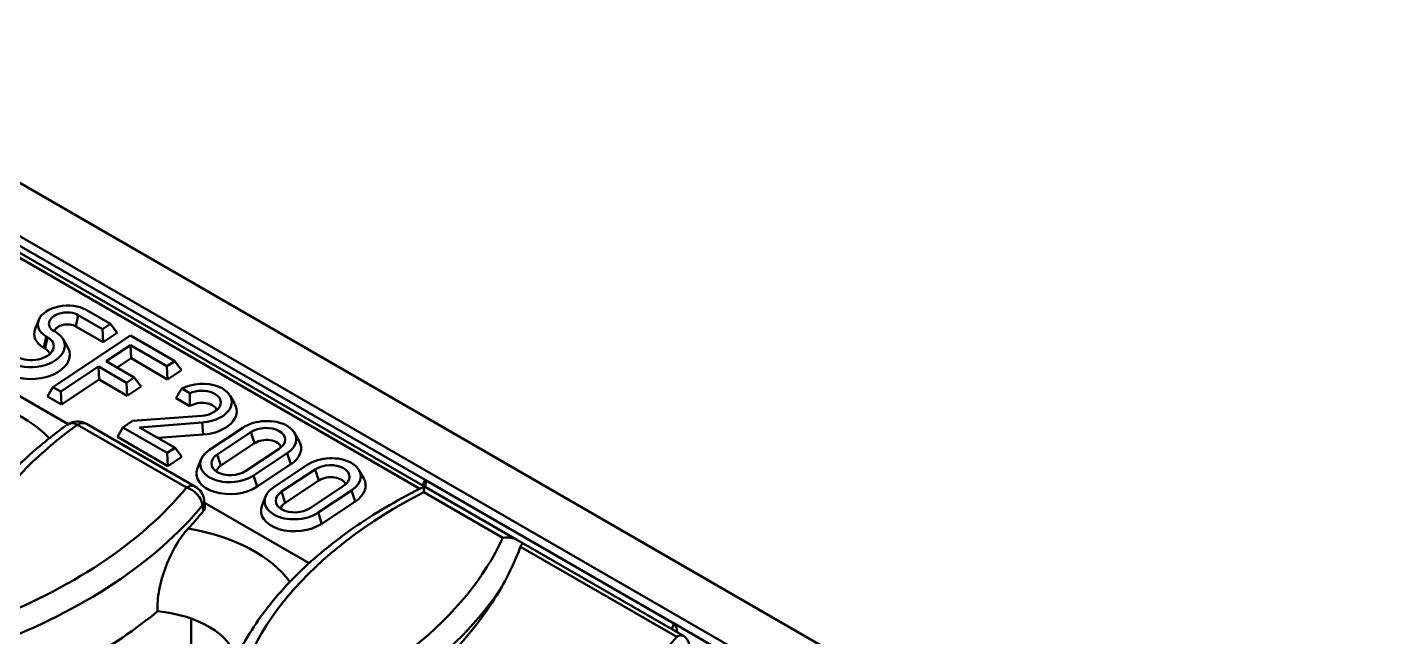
# Model space of a CAD drawing. Header units: millimetres. Extents: x 0 to 2774, y -40 to 1485.
# Drawn here: x 484.4 to 541.4, y 276.3 to 302 of the extents above; entities that cross this region are included whole.
import ezdxf

# ---------------------------------------------------------------- set-up
doc = ezdxf.new("R2010")
doc.units = ezdxf.units.MM
doc.header["$LTSCALE"] = 2.5
doc.layers.add('Sichtbar (ISO)', color=7, linetype='Continuous', lineweight=50)
doc.layers.add('Sichtbar schmal (ISO)', color=7, linetype='Continuous', lineweight=50)

msp = doc.modelspace()

# ---------------------------------------------------------------- linework, layer by layer
at = {"layer": 'Sichtbar (ISO)'}
for p, q in [((541.373, 262.318), (364.597, 364.38)), ((457.5, 307.792), (501.082, 282.63)), ((484.853, 289.643), (484.703, 289.271)), ((487.538, 289.258), (486.517, 289.847)), ((486.848, 290.067), (487.869, 289.478)), ((485.497, 289.17), (485.556, 289.136)), ((487.565, 288.707), (486.415, 289.37)), ((487.869, 289.478), (487.538, 289.258)), ((487.565, 288.707), (487.538, 289.258)), ((488.152, 289.097), (487.565, 288.707)), ((488.152, 289.097), (487.869, 289.478)), ((485.123, 288.439), (485.064, 288.473)), ((485.225, 288.916), (485.166, 288.95)), ((485.446, 286.819), (488.715, 288.989)), ((485.88, 288.828), (486.079, 288.48)), ((488.716, 288.578), (487.696, 287.9)), ((488.715, 288.989), (490.579, 287.913)), ((490.248, 287.693), (488.716, 288.578)), ((488.743, 288.027), (488.716, 288.578)), ((486.087, 285.257), (481.161, 288.1)), ((487.696, 287.9), (488.874, 287.22)), ((488.743, 288.027), (488.154, 287.635)), ((490.275, 287.142), (488.743, 288.027)), ((490.579, 287.913), (490.248, 287.693)), ((490.863, 287.532), (490.579, 287.913)), ((487.365, 287.68), (485.778, 286.627)), ((488.543, 287), (487.365, 287.68)), ((487.392, 287.129), (487.365, 287.68)), ((490.275, 287.142), (490.248, 287.693)), ((490.863, 287.532), (490.275, 287.142)), ((485.216, 286.416), (485.446, 286.819)), ((485.778, 286.627), (485.446, 286.819)), ((487.392, 287.129), (485.805, 286.076)), ((488.57, 286.449), (487.392, 287.129)), ((488.874, 287.22), (488.543, 287)), ((488.57, 286.449), (488.543, 287)), ((489.158, 286.839), (488.57, 286.449)), ((489.158, 286.839), (488.874, 287.22)), ((485.805, 286.076), (485.216, 286.416)), ((485.805, 286.076), (485.778, 286.627)), ((491.219, 286.013), (490.63, 286.354)), ((491.206, 286.557), (490.869, 286.751)), ((492.908, 286.452), (493.106, 286.104)), ((486.858, 285.269), (491.444, 282.621)), ((488.162, 284.715), (488.393, 285.117)), ((488.393, 285.117), (488.803, 285.39)), ((490.257, 284.041), (488.393, 285.117)), ((488.803, 285.39), (491.711, 285.61)), ((491.736, 285.32), (489.098, 285.121)), ((489.098, 285.121), (490.588, 284.261)), ((492.033, 284.17), (493.443, 285.106)), ((490.283, 283.49), (488.162, 284.715)), ((491.773, 284.816), (489.875, 284.673)), ((492.364, 283.978), (493.775, 284.914)), ((495.619, 284.887), (495.817, 284.539)), ((490.588, 284.261), (490.257, 284.041)), ((490.283, 283.49), (490.257, 284.041)), ((490.871, 283.88), (490.588, 284.261)), ((493.93, 284.448), (492.52, 283.512)), ((494.975, 284.222), (493.565, 283.285)), ((495.307, 284.03), (493.896, 283.094)), ((490.871, 283.88), (490.283, 283.49)), ((491.689, 283.78), (491.539, 283.409)), ((495.462, 283.564), (494.052, 282.627)), ((494.743, 282.605), (496.153, 283.541)), ((495.075, 282.413), (496.485, 283.35)), ((496.64, 282.883), (495.23, 281.947)), ((498.329, 283.322), (498.528, 282.974)), ((501.121, 282.904), (511.622, 276.842)), ((511.579, 276.861), (501.156, 282.879)), ((494.4, 282.215), (494.25, 281.844)), ((497.685, 282.657), (496.275, 281.72)), ((498.017, 282.465), (496.607, 281.529)), ((501.039, 282.73), (501.027, 282.662)), ((504.968, 280.386), (501.082, 282.63)), ((491.847, 281.804), (491.812, 282.069)), ((496.229, 279.401), (491.829, 281.941)), ((498.172, 281.999), (496.762, 281.062)), ((505.261, 280.217), (504.968, 280.386)), ((505.261, 280.217), (511.979, 276.339))]:
    msp.add_line(p, q, dxfattribs=at)
for centre, radius, start, end in [((486.483, 284.62), 0.75, 60, 125.7493), ((491.069, 281.972), 0.75, 7.4518, 60), ((511.729, 275.906), 0.5, 7.7044, 60)]:
    msp.add_arc(centre, radius, start, end, dxfattribs=at)
for centre, major_axis, ratio, start_param, end_param in [((486.007, 289.509), (-1.19, -0.08), 0.618949, 3.886612, 7.028205), ((486.007, 289.509), (-0.722, -0.049), 0.618949, 3.886612, 7.028205), ((484.597, 288.499), (1.357, 0.092), 0.618949, 3.886612, 7.028205), ((486.034, 289.117), (-1.372, -0.093), 0.618949, 5.992277, 7.028205), ((486.034, 289.117), (-0.54, -0.037), 0.618949, 3.886612, 6.029993), ((484.623, 288.107), (1.538, 0.104), 0.618949, 3.886612, 6.574093), ((484.597, 288.499), (0.888, 0.06), 0.618949, 3.886612, 7.028205), ((484.623, 288.107), (0.707, 0.048), 0.618949, 0.124527, 0.74502), ((491.664, 286.133), (1.315, 0.089), 0.618949, 4.725363, 8.460484), ((491.664, 286.133), (0.847, 0.057), 0.618949, 4.725363, 8.382883), ((491.691, 285.741), (0.665, 0.045), 0.618949, 0.150462, 2.315816), ((491.691, 285.741), (1.497, 0.101), 0.618949, 4.725363, 6.574093), ((494.375, 284.568), (1.315, 0.089), 0.618949, 5.457409, 8.599001), ((494.375, 284.568), (0.847, 0.057), 0.618949, 5.457409, 8.599001), ((494.401, 284.176), (0.665, 0.045), 0.618949, 0.150462, 2.315816), ((494.401, 284.176), (1.497, 0.101), 0.618949, 5.457409, 6.574093), ((492.965, 283.632), (-1.315, -0.089), 0.618949, 5.457409, 8.599001), ((492.965, 283.632), (-0.847, -0.057), 0.618949, 5.457409, 8.599001), ((497.085, 283.003), (1.315, 0.089), 0.618949, 5.457409, 8.599001), ((492.991, 283.24), (-1.497, -0.101), 0.618949, 5.992277, 8.599001), ((492.991, 283.24), (-0.665, -0.045), 0.618949, 5.457409, 6.132723), ((497.085, 283.003), (0.847, 0.057), 0.618949, 5.457409, 8.599001), ((497.112, 282.611), (0.665, 0.045), 0.618949, 0.150462, 2.315816), ((497.112, 282.611), (1.497, 0.101), 0.618949, 5.457409, 6.574093), ((501.204, 282.212), (-0.075, 0.694), 0.24051, 0.045462, 0.702195), ((501.337, 282.989), (-0.253, -0.011), 0.591693, 0.530365, 0.74992), ((495.675, 282.067), (-1.315, -0.089), 0.618949, 5.457409, 8.599001), ((495.675, 282.067), (-0.847, -0.057), 0.618949, 5.457409, 8.599001), ((495.702, 281.675), (-1.497, -0.101), 0.618949, 5.992277, 8.599001), ((495.702, 281.675), (-0.665, -0.045), 0.618949, 5.457409, 6.132723), ((469.266, 287.714), (-24.887, 0), 0.57735, 2.644528, 2.701056), ((480.936, 282.727), (-24.905, -1.753), 0.618802, 2.566876, 2.746118), ((469.266, 285.673), (-25.106, 0), 0.57735, 2.150508, 2.532118), ((489.185, 275.099), (4, 0), 0.57735, 0.126759, 1.403206), ((511.769, 276.966), (-0.26, -0.01), 0.560932, 0.728066, 0.947621), ((511.539, 276.245), (0.018, 0.643), 0.283413, 5.114808, 5.911391)]:
    msp.add_ellipse(centre, major_axis=major_axis, ratio=ratio, start_param=start_param, end_param=end_param, dxfattribs=at)
for points in [[(490.63, 286.354), (490.753, 286.569), (490.869, 286.751)], [(491.219, 286.013), (491.207, 286.259), (491.206, 286.557)]]:
    msp.add_open_spline(points, degree=2, dxfattribs=at)
for points, knots in [([(486.044, 285.228), (485.403, 284.766), (484.808, 284.28), (483.72, 283.263), (483.228, 282.733), (482.355, 281.635), (481.975, 281.068), (481.334, 279.903), (481.074, 279.305), (480.68, 278.09), (480.547, 277.472), (480.481, 276.851)], [3.2510244, 3.2510244, 3.2510244, 3.2510244, 3.373837, 3.373837, 3.4966496, 3.4966496, 3.6194622, 3.6194622, 3.7422748, 3.7422748, 3.8650875, 3.8650875, 3.8650875, 3.8650875]), ([(501.081, 282.63), (500.073, 282.132), (499.13, 281.586), (497.4, 280.408), (496.613, 279.777), (495.216, 278.44), (494.606, 277.735), (493.581, 276.265), (493.167, 275.5), (492.553, 273.931), (492.353, 273.126), (492.266, 272.315)], [3.0633195, 3.0633195, 3.0633195, 3.0633195, 3.2236731, 3.2236731, 3.3840267, 3.3840267, 3.5443803, 3.5443803, 3.7047339, 3.7047339, 3.8650875, 3.8650875, 3.8650875, 3.8650875]), ([(501.057, 282.39), (501.057, 282.391), (501.058, 282.392), (501.061, 282.469), (501.066, 282.531), (501.074, 282.611), (501.079, 282.632), (501.082, 282.63)], [-0.1532229, -0.1532229, -0.1532229, -0.1532229, -0.1526671, -0.1526671, -0.0728365, -0.0728365, 0, 0, 0, 0]), ([(491.847, 281.804), (491.848, 281.794), (491.849, 281.784), (491.849, 281.742), (491.843, 281.71), (491.819, 281.647), (491.801, 281.616), (491.778, 281.587)], [0.10645279, 0.10645279, 0.10645279, 0.10645279, 0.11686309, 0.11686309, 0.15025131, 0.15025131, 0.18366826, 0.18366826, 0.18366826, 0.18366826]), ([(491.142, 280.863), (490.975, 280.684), (490.806, 280.455), (490.48, 279.906), (490.325, 279.585), (490.079, 278.93), (489.984, 278.603), (489.865, 277.964), (489.84, 277.659), (489.852, 277.376)], [-0.8301106, -0.8301106, -0.8301106, -0.8301106, -0.6194532, -0.6194532, -0.3978806, -0.3978806, -0.1955026, -0.1955026, 0, 0, 0, 0]), ([(504.968, 280.386), (504.89, 280.432), (504.798, 280.461), (504.599, 280.491), (504.491, 280.49), (504.382, 280.473), (504.381, 280.473), (504.38, 280.472)], [-0.1321271, -0.1321271, -0.1321271, -0.1321271, -0.0672617, -0.0672617, 0, 0, 0.0006277, 0.0006277, 0.0006277, 0.0006277]), ([(504.336, 278.408), (504.507, 278.703), (504.664, 279.008), (504.924, 279.574), (505.03, 279.833), (505.124, 280.095)], [0.1874058, 0.1874058, 0.1874058, 0.1874058, 0.475702, 0.475702, 0.7125474, 0.7125474, 0.7125474, 0.7125474]), ([(505.124, 280.095), (505.135, 280.126), (505.148, 280.152), (505.18, 280.198), (505.2, 280.214), (505.234, 280.225), (505.249, 280.224), (505.261, 280.217)], [-0.10637182, -0.10637182, -0.10637182, -0.10637182, -0.07668037, -0.07668037, -0.04008364, -0.04008364, -0.01125621, -0.01125621, -0.01125621, -0.01125621])]:
    msp.add_open_spline(points, degree=3, knots=knots, dxfattribs=at)
at = {"layer": 'Sichtbar schmal (ISO)'}
for p, q in [((539.429, 261.195), (362.652, 363.258)), ((456.967, 308.397), (501.121, 282.904)), ((457.224, 307.751), (500.895, 282.537)), ((486.415, 289.37), (486.517, 289.847)), ((485.064, 288.473), (485.166, 288.95)), ((485.123, 288.439), (485.225, 288.916)), ((491.069, 282.584), (486.483, 285.232)), ((491.773, 284.816), (491.736, 285.32)), ((493.93, 284.448), (493.775, 284.914)), ((492.52, 283.512), (492.364, 283.978)), ((495.462, 283.564), (495.307, 284.03)), ((496.64, 282.883), (496.485, 283.35)), ((494.052, 282.627), (493.896, 283.094)), ((501.11, 282.614), (501.156, 282.879)), ((495.23, 281.947), (495.075, 282.413)), ((498.172, 281.999), (498.017, 282.465)), ((501.057, 282.39), (504.38, 280.472)), ((496.762, 281.062), (496.607, 281.529)), ((505.124, 280.095), (511.702, 276.297)), ((491.273, 273.773), (491.273, 277.068)), ((511.579, 276.861), (511.5, 276.615)), ((511.622, 276.842), (513.35, 275.844)), ((511.702, 276.297), (510.117, 274.499))]:
    msp.add_line(p, q, dxfattribs=at)
for centre, major_axis, ratio, start_param, end_param in [((479.364, 282.81), (-6.739, 0), 0.57735, 3.636874, 4.557535), ((505.293, 276.522), (-24.113, 0), 0.57735, 5.607219, 6.227073), ((486.483, 284.62), (-0.438, 0.609), 0.636951, 5.436745, 6.283185), ((486.483, 284.62), (0.375, 0.65), 0.57735, 0, 0.785398), ((469.266, 288.531), (-24.113, 0), 0.57735, 2.150508, 2.700251), ((491.069, 281.972), (0.375, 0.65), 0.57735, 0, 0.785398), ((491.069, 281.972), (0.58, -0.475), 0.738259, 0.630685, 2.114215), ((517.078, 271.986), (-24.113, 0), 0.57735, 5.439087, 6.227073), ((469.266, 287.972), (24.86, 0), 0.57735, 5.2921, 5.841844), ((491.069, 281.972), (0.744, 0.097), 0.588943, 5.768602, 6.283185), ((489.185, 277.14), (6.739, 0), 0.57735, 0.388702, 1.276109), ((481.051, 283.995), (24.113, 0), 0.57735, 5.2921, 6.027387), ((481.051, 283.436), (24.86, 0), 0.57735, 5.2921, 5.925283), ((511.729, 275.906), (0.25, 0.433), 0.57735, 0, 0.860326)]:
    msp.add_ellipse(centre, major_axis=major_axis, ratio=ratio, start_param=start_param, end_param=end_param, dxfattribs=at)
msp.add_open_spline([(491.744, 281.841), (491.755, 281.756), (491.766, 281.672), (491.778, 281.587)], degree=3, dxfattribs=at)

doc.saveas('drawing.dxf')
